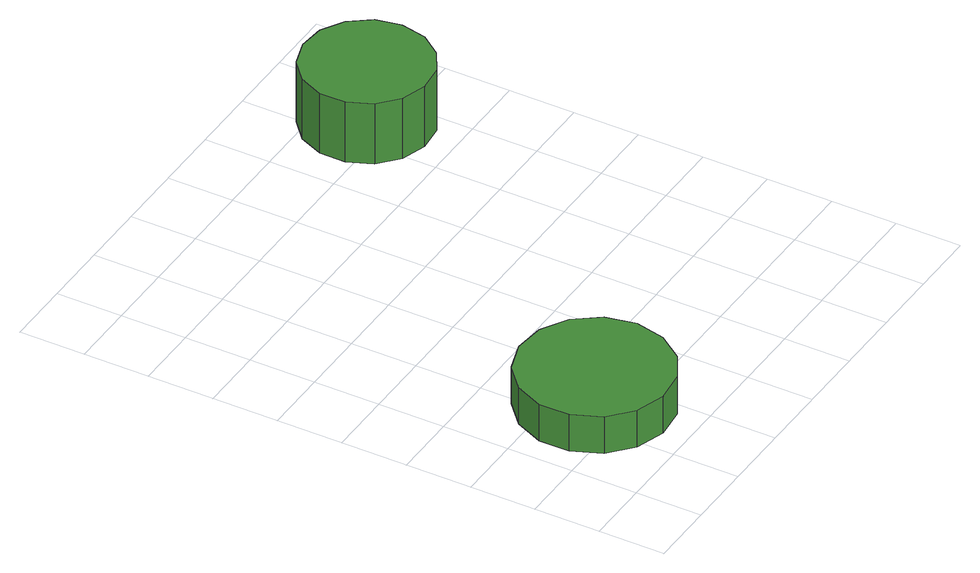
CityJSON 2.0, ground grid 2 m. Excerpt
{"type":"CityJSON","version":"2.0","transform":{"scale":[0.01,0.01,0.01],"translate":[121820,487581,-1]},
"CityObjects":{
"tree1":{"type":"SolitaryVegetationObject","attributes":{"function":"something"},"geometry":[{"type":"MultiSurface","lod":"1","boundaries":[[[0,1,2,3,4,5,6,7,8,9,10,11,12,13,14]],[[15,16,17,18,19,20,21,22,23,24,25,26,27,28,29]],[[0,29,28,1]],[[1,28,27,2]],[[2,27,26,3]],[[3,26,25,4]],[[4,25,24,5]],[[5,24,23,6]],[[6,23,22,7]],[[7,22,21,8]],[[8,21,20,9]],[[9,20,19,10]],[[10,19,18,11]],[[11,18,17,12]],[[12,17,16,13]],[[13,16,15,14]],[[14,15,29,0]]]}]},
"tree2":{"type":"SolitaryVegetationObject","attributes":{"function":"something"},"geometry":[{"type":"MultiSurface","lod":"1","boundaries":[[[30,31,32,33,34,35,36,37,38,39,40,41,42,43,44]],[[45,46,47,48,49,50,51,52,53,54,55,56,57,58,59]],[[30,59,58,31]],[[31,58,57,32]],[[32,57,56,33]],[[33,56,55,34]],[[34,55,54,35]],[[35,54,53,36]],[[36,53,52,37]],[[37,52,51,38]],[[38,51,50,39]],[[39,50,49,40]],[[40,49,48,41]],[[41,48,47,42]],[[42,47,46,43]],[[43,46,45,44]],[[44,45,59,30]]]}]}
},
"vertices":[
[521,298,182],[501,389,182],[446,465,182],[365,512,182],[271,522,182],[182,493,182],[112,430,182],[74,344,182],[74,251,182],[112,165,182],[182,102,182],[271,73,182],[365,83,182],[446,130,182],[501,206,182],[501,206,59],[446,130,59],[365,83,59],[271,73,59],[182,102,59],[112,165,59],[74,251,59],[74,344,59],[112,430,59],[182,493,59],[271,522,59],[365,512,59],[446,465,59],[501,389,59],[521,298,59],
[1276,1461,263],[1260,1538,263],[1213,1602,263],[1145,1642,263],[1066,1650,263],[990,1626,263],[931,1573,263],[899,1500,263],[899,1421,263],[931,1348,263],[990,1295,263],[1066,1271,263],[1145,1279,263],[1213,1319,263],[1260,1383,263],[1260,1383,62],[1213,1319,62],[1145,1279,62],[1066,1271,62],[990,1295,62],[931,1348,62],[899,1421,62],[899,1500,62],[931,1573,62],[990,1626,62],[1066,1650,62],[1145,1642,62],[1213,1602,62],[1260,1538,62],[1276,1461,62]
]}
